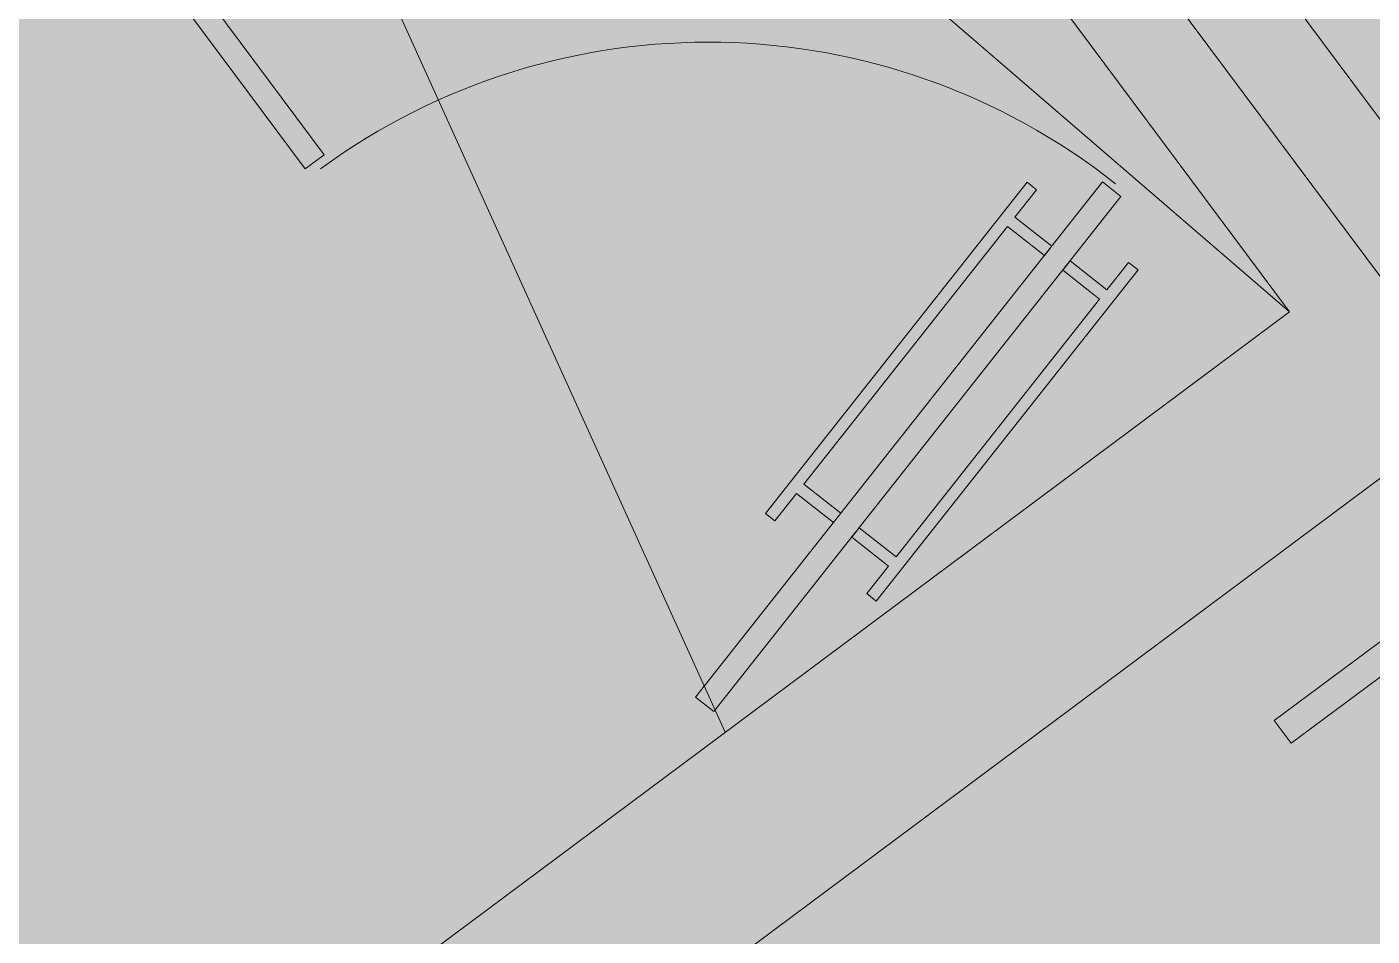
# Model space of a CAD drawing. Header units: metres. Extents: x -466 to 1322, y -1072 to 50.
# Drawn here: x 440.654 to 442.088, y -177.75 to -176.781 of the extents above; entities that cross this region are included whole.
import ezdxf

# ---------------------------------------------------------------- set-up
doc = ezdxf.new("R2010")
doc.units = ezdxf.units.M
for name, pattern in [('B1 P BAJA$0$HIDDEN', [9.525, 6.35, -3.175]), ('CENTER2', [28.575, 19.05, -3.175, 3.175, -3.175]), ('HIDDEN', [9.525, 6.35, -3.175])]:
    doc.linetypes.add(name, pattern=pattern)
for name, color, linetype, lineweight in [('A - CANCEL', 2, 'Continuous', 0), ('A - Hatch muros', 4, 'Continuous', 0), ('A - PROY', 250, 'B1 P BAJA$0$HIDDEN', 0), ('A-DOOR', 2, 'Continuous', 9), ('A-EJES', 61, 'CENTER2', 0), ('A-Fixt', 122, 'Continuous', 5), ('A-MUEBLES', 5, 'Continuous', 0), ('A-MURO INT', 4, 'Continuous', 0)]:
    doc.layers.add(name, color=color, linetype=linetype, lineweight=lineweight)
doc.layers.add('Hatch Interior', color=7, linetype='Continuous', lineweight=0, true_color=0xaf6350)

msp = doc.modelspace()

# ---------------------------------------------------------------- hatches: boundary and pattern name
at = {"layer": 'A - Hatch muros', "transparency": 33554687}
h = msp.add_hatch(color=256, dxfattribs=at)
h.dxf.hatch_style = 1
h.paths.add_polyline_path([(450.8226, -172.5038), (443.1164, -178.2478), (445.6862, -181.6954), (445.5258, -181.815), (444.2111, -180.051), (443.8102, -180.3498), (443.6906, -180.1895), (444.0915, -179.8907), (442.1194, -177.2448), (439.5537, -179.1572), (439.4342, -178.9968), (441.9999, -177.0845), (440.9241, -175.6412), (438.5188, -177.4341), (439.1164, -178.2359), (438.9561, -178.3554), (438.2389, -177.3933), (440.8046, -175.4809), (440.6253, -175.2404), (440.7857, -175.1208), (441.1443, -175.6019), (442.7478, -174.4067), (442.8674, -174.567), (441.2638, -175.7623), (442.9969, -178.0874), (444.4401, -177.0117), (443.1851, -175.328), (443.3454, -175.2084), (444.6004, -176.8922), (448.8499, -173.7248), (448.6108, -173.4041), (448.7712, -173.2846), (449.0102, -173.6053), (450.7461, -172.3114)])
at = {"layer": 'Hatch Interior', "transparency": 33554687}
h = msp.add_hatch(color=256, dxfattribs=at)
h.dxf.hatch_style = 1
edge = h.paths.add_edge_path()
edge.add_line((417.7382, -197.1638), (419.3856, -199.3747))
edge.add_arc((419.7198, -199.9897), 0.7, 36.6996, 118.5178, ccw=False)
edge.add_line((420.2811, -199.5714), (421.6441, -198.5555))
edge.add_line((421.6441, -198.5555), (425.1105, -200.2313))
edge.add_line((425.1105, -200.2313), (423.8168, -202.9072))
edge.add_line((423.8168, -202.9072), (449.7456, -215.4426))
edge.add_line((449.7456, -215.4426), (452.2266, -210.3109))
edge.add_line((452.2266, -210.3109), (452.8795, -208.9604))
edge.add_line((452.8795, -208.9604), (426.2831, -196.1578))
edge.add_line((426.2831, -196.1578), (424.9683, -194.3939))
edge.add_line((424.9683, -194.3939), (443.8484, -180.3214))
edge.add_line((443.8484, -180.3214), (442.6531, -178.7178))
edge.add_line((442.6531, -178.7178), (449.1895, -173.8458))
edge.add_line((449.1895, -173.8458), (446.0819, -169.6766))
edge.add_line((446.0819, -169.6766), (408.2908, -197.8447))
edge.add_line((408.2908, -197.8447), (413.4672, -200.3473))
edge.add_line((413.4672, -200.3473), (417.7382, -197.1638))

# ---------------------------------------------------------------- linework, layer by layer
at = {"layer": 'A - CANCEL'}
msp.add_lwpolyline([(440.3429, -176.0745), (440.3228, -176.0895), (440.951, -176.9322), (440.971, -176.9173)], close=True, dxfattribs=at)
at = {"layer": 'A - PROY', "linetype": 'HIDDEN'}
for q in [(441.3985, -177.5327), (441.9999, -177.0845)]:
    msp.add_line((440.6788, -175.9451), q, dxfattribs=at)
at = {"layer": 'A - PROY', "linetype": 'Continuous', "ltscale": 100}
msp.add_arc((441.3803, -177.4967), 0.6997, 51.6355, 126.1783, dxfattribs=at)
at = {"layer": 'A-DOOR'}
msp.add_line((441.8005, -176.946), (441.3667, -177.4954), dxfattribs=at)
msp.add_lwpolyline([(441.8005, -176.946), (441.8202, -176.9615), (441.3862, -177.5107), (441.3667, -177.4954)], dxfattribs=at)
at = {"layer": 'A-EJES', "ltscale": 0.1}
msp.add_line((445.606, -181.7552), (437.626, -171.049), dxfattribs=at)
at = {"layer": 'A-Fixt'}
for points in [[(441.5138, -177.3092), (441.5216, -177.2992), (441.4824, -177.2682), (441.6993, -176.9935), (441.7386, -177.0245), (441.7464, -177.0145), (441.7072, -176.9836), (441.7303, -176.9543), (441.7204, -176.9464), (441.4415, -177.2996), (441.4514, -177.3074), (441.4745, -177.2782)], [(441.5334, -177.3246), (441.5413, -177.3147), (441.5805, -177.3457), (441.7974, -177.071), (441.7582, -177.04), (441.7661, -177.03), (441.8053, -177.061), (441.8284, -177.0318), (441.8384, -177.0396), (441.5595, -177.3928), (441.5495, -177.3849), (441.5726, -177.3556)]]:
    msp.add_lwpolyline(points, close=True, dxfattribs=at)
at = {"layer": 'A-MUEBLES'}
for p, q in [((442.1786, -177.3748), (441.9835, -177.5201)), ((442.0016, -177.5444), (442.1966, -177.399)), ((441.9835, -177.5201), (442.0016, -177.5444))]:
    msp.add_line(p, q, dxfattribs=at)
at = {"layer": 'A-MURO INT'}
for points in [[(438.9561, -178.3554), (438.2389, -177.3933), (440.8046, -175.4809), (440.6253, -175.2404), (440.7857, -175.1208), (441.1443, -175.6019), (442.7478, -174.4067), (442.8674, -174.567), (441.2638, -175.7623), (442.9969, -178.0874), (444.4401, -177.0117), (443.1851, -175.328), (443.3454, -175.2084), (444.6004, -176.8922), (448.8499, -173.7248)], [(439.4342, -178.9968), (441.9999, -177.0845), (440.9241, -175.6412), (438.5188, -177.4341), (439.1164, -178.2359)], [(444.0915, -179.8907), (442.1194, -177.2448), (439.5537, -179.1572)]]:
    msp.add_lwpolyline(points, dxfattribs=at)

doc.saveas('drawing.dxf')
